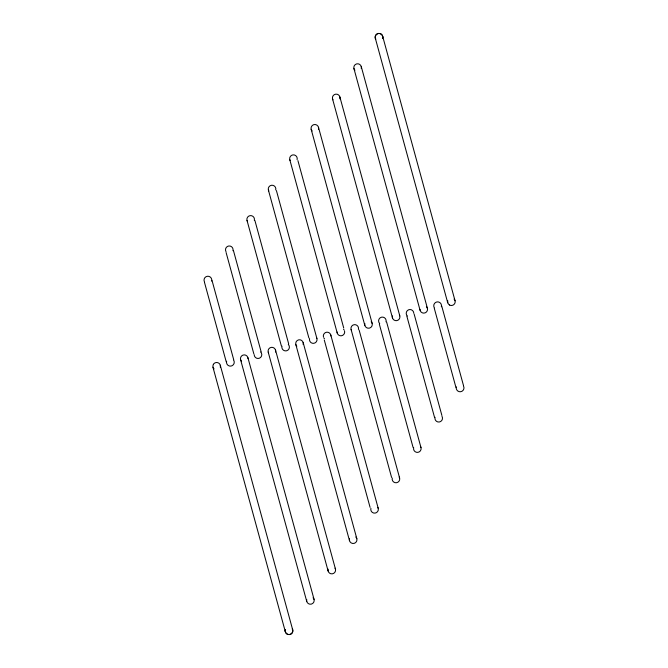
<?xml version="1.0" encoding="UTF-8"?>
<svg xmlns="http://www.w3.org/2000/svg" width="668" height="668" viewBox="0 0 668 668"><rect width="100%" height="100%" fill="white"/><g stroke="black" fill="none" stroke-linecap="round" stroke-linejoin="round"><path stroke-width="1" d="M382.639 36.197L455.042 300.767M375.316 38.201L447.719 302.771M441.757 306.128L463.467 385.453M434.258 308.182L455.968 387.507M361.254 66.558L427.42 308.324M353.931 68.562L420.089 310.328M414.152 314.102L441.89 415.454M406.829 316.106L434.559 417.458M339.87 96.927L399.79 315.88M332.547 98.931L392.467 317.885M386.63 322.051L420.99 447.61M379.307 324.055L413.075 447.435M318.486 127.287L372.168 323.446M311.163 129.291L364.837 325.45M359.108 330L399.606 477.971M351.084 329.441L391.582 477.411M297.911 160.612L343.736 328.046M289.778 159.66L337.215 333.006M330.785 334.994L378.222 508.34M324.264 339.954L370.089 507.388M276.418 190.589L316.916 338.559M268.394 190.029L308.892 338M303.163 342.55L356.837 538.709M295.832 344.554L349.514 540.713M254.925 220.565L288.693 343.945M247.01 220.39L281.37 345.949M275.533 350.115L335.453 569.069M268.21 352.119L328.13 571.073M233.441 250.542L261.171 351.894M226.11 252.546L253.848 353.898M247.911 357.672L314.069 599.438M240.58 359.676L306.746 601.442M212.032 280.493L233.742 359.818M204.533 282.547L226.243 361.872M220.281 365.229L292.684 629.799M212.958 367.233L285.361 631.803M463.45 385.92A3.883 3.883 0 0 1 460.628 391.732A3.883 3.883 0 0 1 456.336 386.897M434.267 307.714A3.883 3.883 0 0 1 437.097 301.903A3.883 3.883 0 0 1 441.381 306.746M285.345 629.84A3.799 3.799 0 0 0 289.536 634.567A3.799 3.799 0 0 0 292.3 628.889A3.749 3.716 -15.3 0 1 292.308 632.638A3.816 3.783 -15.3 0 1 287.131 634.057A3.749 3.716 -15.3 0 1 285.353 629.866M441.991 416.331A3.799 3.799 0 0 1 439.227 422.009A3.799 3.799 0 0 1 435.043 417.283M407.33 316.014A3.799 3.799 0 0 1 408.524 309.818A3.799 3.799 0 0 1 413.793 313.292M420.606 446.692A3.799 3.799 0 0 1 417.842 452.37A3.799 3.799 0 0 1 413.659 447.644M379.7 323.571A3.799 3.799 0 0 1 381.37 317.216A3.799 3.799 0 0 1 386.046 321.842M399.222 477.061A3.799 3.799 0 0 1 396.458 482.739A3.799 3.799 0 0 1 392.275 478.012M351.468 330.351A3.799 3.799 0 0 1 354.232 324.673A3.799 3.799 0 0 1 358.424 329.399M377.837 507.43A3.799 3.799 0 0 1 375.074 513.107A3.799 3.799 0 0 1 370.89 508.381M324.448 338.693A3.799 3.799 0 0 1 323.846 337.908M323.462 336.998A3.799 3.799 0 0 1 326.61 332.23A3.799 3.799 0 0 1 330.919 335.979M355.844 537.005A3.799 3.799 0 0 1 354.174 543.368A3.799 3.799 0 0 1 349.498 538.742M296.826 346.258A3.799 3.799 0 0 1 298.496 339.895A3.799 3.799 0 0 1 303.172 344.521M335.069 568.159A3.799 3.799 0 0 1 332.305 573.837A3.799 3.799 0 0 1 328.113 569.111M268.594 353.03A3.799 3.799 0 0 1 271.358 347.352A3.799 3.799 0 0 1 275.542 352.078M313.075 597.735A3.799 3.799 0 0 1 311.405 604.097A3.799 3.799 0 0 1 306.729 599.472M241.574 361.371A3.799 3.799 0 0 1 242.776 355.176A3.799 3.799 0 0 1 248.045 358.658M220.29 367.166A3.749 3.716 -15.3 0 0 218.511 362.983A3.816 3.783 -15.3 0 0 213.334 364.394M214.044 368.878A3.749 3.716 -15.3 0 1 213.434 364.369M226.009 251.669A3.799 3.799 0 0 1 228.773 245.991A3.799 3.799 0 0 1 232.957 250.717M204.55 282.08A3.883 3.883 0 0 1 207.372 276.268A3.883 3.883 0 0 1 211.664 281.103M375.7 39.111A3.799 3.799 0 0 1 378.464 33.433A3.799 3.799 0 0 1 382.655 38.16M375.7 39.095A3.749 3.716 -15.3 0 1 375.692 35.354A3.816 3.783 -15.3 0 1 380.869 33.943A3.749 3.716 -15.3 0 1 382.647 38.126M233.733 360.286A3.883 3.883 0 0 1 230.903 366.097A3.883 3.883 0 0 1 226.619 361.254M260.67 351.986A3.799 3.799 0 0 1 259.476 358.182A3.799 3.799 0 0 1 254.207 354.708M247.394 221.308A3.799 3.799 0 0 1 250.158 215.63A3.799 3.799 0 0 1 254.341 220.356M316.532 337.649A3.799 3.799 0 0 1 313.768 343.327A3.799 3.799 0 0 1 309.576 338.601M288.3 344.429A3.799 3.799 0 0 1 286.63 350.784A3.799 3.799 0 0 1 281.954 346.158M268.778 190.939A3.799 3.799 0 0 1 271.542 185.261A3.799 3.799 0 0 1 275.725 189.988M290.162 160.571A3.799 3.799 0 0 1 292.926 154.892A3.799 3.799 0 0 1 297.11 159.619M344.538 331.002A3.799 3.799 0 0 1 341.39 335.77A3.799 3.799 0 0 1 337.081 332.021M343.552 329.307A3.799 3.799 0 0 1 344.154 330.092M312.156 130.995A3.799 3.799 0 0 1 313.826 124.632A3.799 3.799 0 0 1 318.502 129.258M454.065 299.097A3.749 3.716 -15.3 0 1 454.666 303.606A3.816 3.783 -15.3 0 1 449.489 305.017M449.589 304.992A3.749 3.716 -15.3 0 1 447.81 300.809M371.174 321.742A3.799 3.799 0 0 1 369.504 328.105A3.799 3.799 0 0 1 364.828 323.479M332.931 99.841A3.799 3.799 0 0 1 335.695 94.163A3.799 3.799 0 0 1 339.887 98.889M399.406 314.97A3.799 3.799 0 0 1 396.642 320.648A3.799 3.799 0 0 1 392.458 315.922M354.925 70.265A3.799 3.799 0 0 1 356.595 63.903A3.799 3.799 0 0 1 361.271 68.528M426.426 306.629A3.799 3.799 0 0 1 425.224 312.824A3.799 3.799 0 0 1 419.955 309.342"/></g></svg>
